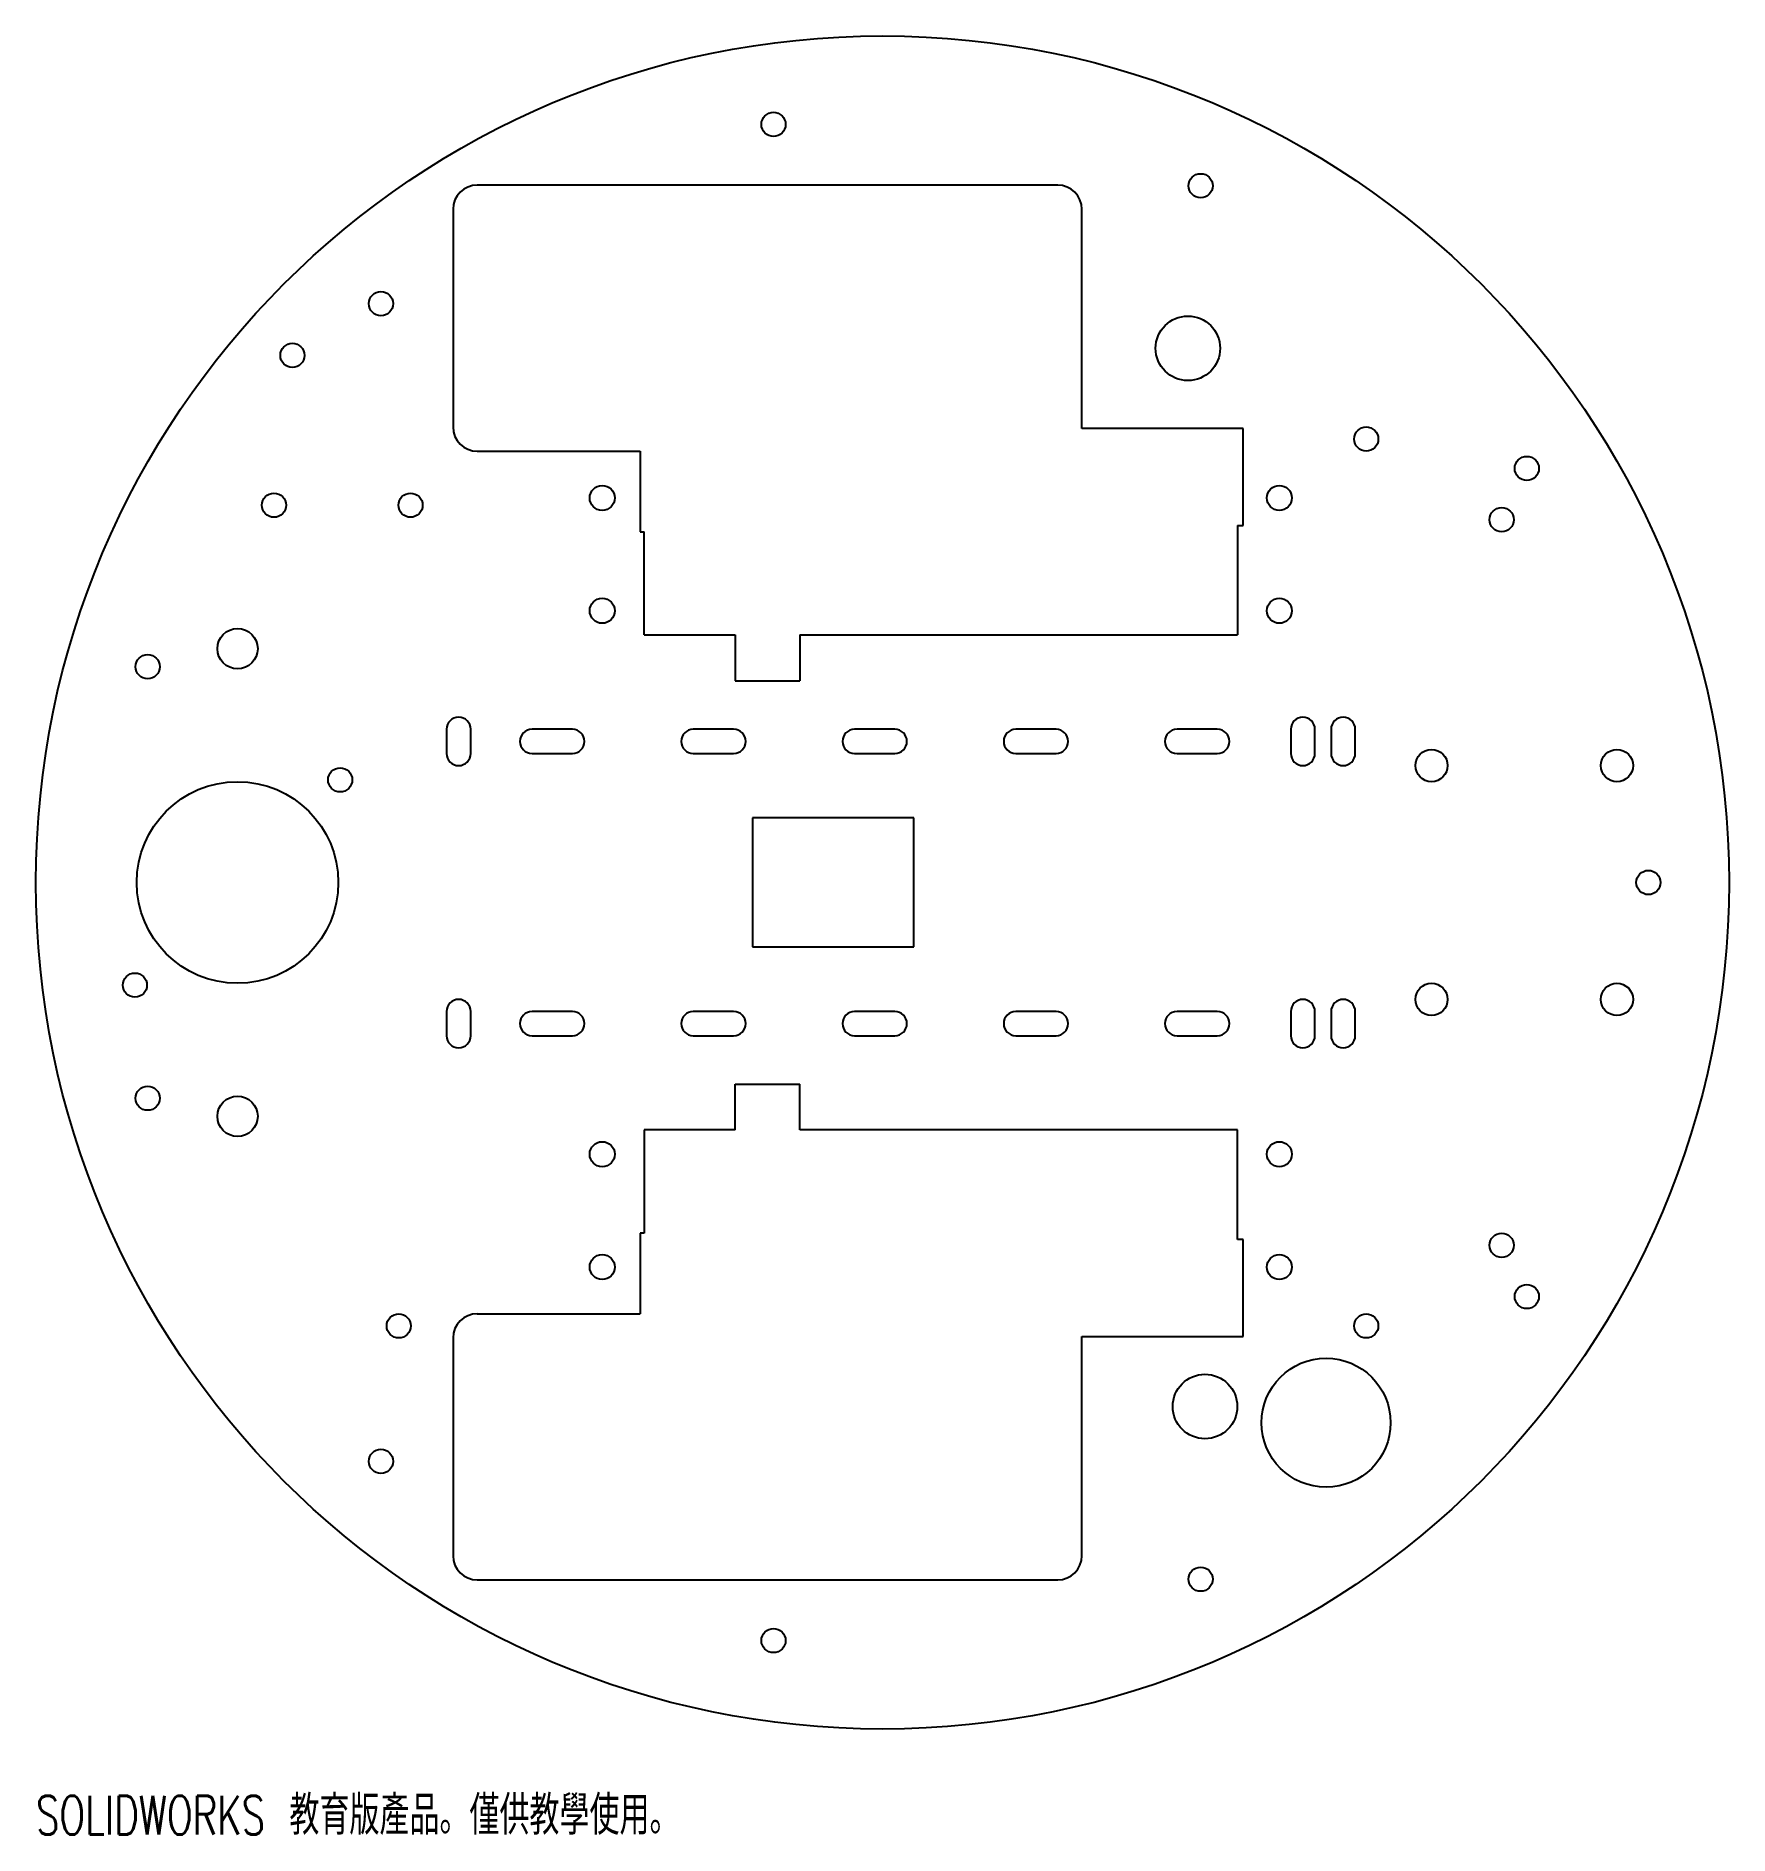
# Model space of a CAD drawing. Header units: millimetres. Extents: x -105 to 105, y -118 to 105.
import ezdxf

# ---------------------------------------------------------------- set-up
doc = ezdxf.new("R2010")
doc.units = ezdxf.units.MM
doc.styles.add('SLDTEXTSTYLE0', font='TXT', dxfattribs={"width": 0.7, "bigfont": 'bigfont'})

msp = doc.modelspace()

# ---------------------------------------------------------------- linework, layer by layer
at = {"color": 7, "linetype": 'Continuous', "lineweight": 25}
for p, q in [((21.73, 86.5), (-50.27, 86.5)), ((-53.27, 83.5), (-53.27, 56.5)), ((24.73, 56.3), (24.73, 83.5)), ((44.73, 56.3), (24.73, 56.3)), ((44.73, 44.3), (44.73, 56.3)), ((-50.27, 53.5), (-30.07, 53.5)), ((-30.07, 53.5), (-30.07, 43.5)), ((-30.07, 43.5), (-29.57, 43.5)), ((-29.57, 30.7), (-29.57, 43.5)), ((44.03, 44.3), (44.03, 30.7)), ((44.03, 44.3), (44.73, 44.3)), ((-29.57, 30.7), (-18.27, 30.7)), ((-18.27, 30.7), (-18.27, 25)), ((-10.27, 30.7), (-10.27, 25)), ((-10.27, 30.7), (44.03, 30.7)), ((-18.27, 25), (-10.27, 25)), ((-54.08, 19), (-54.08, 16)), ((-51.08, 16), (-51.08, 19)), ((-38.47, 19), (-43.47, 19)), ((-18.47, 19), (-23.47, 19)), ((1.53, 19), (-3.47, 19)), ((21.53, 19), (16.53, 19)), ((41.53, 19), (36.53, 19)), ((50.64, 19), (50.64, 16)), ((53.64, 16), (53.64, 19)), ((55.64, 19), (55.64, 16)), ((58.64, 16), (58.64, 19)), ((-43.47, 16), (-38.47, 16)), ((-23.47, 16), (-18.47, 16)), ((-3.47, 16), (1.53, 16)), ((16.53, 16), (21.53, 16)), ((36.53, 16), (41.53, 16)), ((3.88, 8), (-16.12, 8)), ((-16.12, 8), (-16.12, -8)), ((3.88, -8), (3.88, 8)), ((-16.12, -8), (3.88, -8)), ((-54.08, -16), (-54.08, -19)), ((-51.08, -19), (-51.08, -16)), ((-38.47, -16), (-43.47, -16)), ((-18.47, -16), (-23.47, -16)), ((1.53, -16), (-3.47, -16)), ((21.53, -16), (16.53, -16)), ((41.53, -16), (36.53, -16)), ((50.64, -16), (50.64, -19)), ((53.64, -19), (53.64, -16)), ((55.64, -16), (55.64, -19)), ((58.64, -19), (58.64, -16)), ((-43.47, -19), (-38.47, -19)), ((-23.47, -19), (-18.47, -19)), ((-3.47, -19), (1.53, -19)), ((16.53, -19), (21.53, -19)), ((36.53, -19), (41.53, -19)), ((-18.27, -25), (-10.27, -25)), ((-18.27, -30.7), (-18.27, -25)), ((-10.27, -30.7), (-10.27, -25)), ((-18.27, -30.7), (-29.57, -30.7)), ((-29.57, -30.7), (-29.57, -43.5)), ((44.03, -30.7), (-10.27, -30.7)), ((44.03, -44.3), (44.03, -30.7)), ((-29.57, -43.5), (-30.07, -43.5)), ((-30.07, -43.5), (-30.07, -53.5)), ((44.73, -44.3), (44.03, -44.3)), ((44.73, -56.3), (44.73, -44.3)), ((-50.27, -53.5), (-30.07, -53.5)), ((-53.27, -56.5), (-53.27, -83.5)), ((24.73, -83.5), (24.73, -56.3)), ((24.73, -56.3), (44.73, -56.3)), ((-50.27, -86.5), (21.73, -86.5))]:
    msp.add_line(p, q, dxfattribs=at)
for centre, radius in [((0, 0), 105), ((-13.52, 94.03), 1.5), ((39.46, 86.42), 1.5), ((-62.21, 71.8), 1.5), ((37.88, 66.26), 4), ((-73.19, 65.38), 1.5), ((60, 55), 1.5), ((79.92, 51.36), 1.5), ((-34.77, 47.7), 1.55), ((49.23, 47.7), 1.55), ((-75.48, 46.8), 1.5), ((-58.54, 46.8), 1.5), ((76.8, 45), 1.5), ((-34.77, 33.7), 1.55), ((49.23, 33.7), 1.55), ((-80, 29), 2.5), ((-91.15, 26.76), 1.5), ((68.1, 14.5), 2), ((91.1, 14.5), 2), ((-67.27, 12.73), 1.5), ((-80, 0), 12.5), ((95, 0), 1.5), ((-92.73, -12.73), 1.5), ((68.1, -14.5), 2), ((91.1, -14.5), 2), ((-91.15, -26.76), 1.5), ((-80, -29), 2.5), ((-34.77, -33.7), 1.55), ((49.23, -33.7), 1.55), ((76.8, -45), 1.5), ((-34.77, -47.7), 1.55), ((49.23, -47.7), 1.55), ((79.92, -51.36), 1.5), ((-60, -55), 1.5), ((60, -55), 1.5), ((55.02, -67.01), 8), ((40, -65), 4), ((-62.21, -71.8), 1.5), ((39.46, -86.42), 1.5), ((-13.52, -94.03), 1.5)]:
    msp.add_circle(centre, radius, dxfattribs=at)
for centre, radius, start, end in [((-50.27, 83.5), 3, 90, 180), ((21.73, 83.5), 3, 0, 90), ((-50.27, 56.5), 3, 180, 270), ((-52.58, 19), 1.5, 0, 180), ((52.14, 19), 1.5, 0, 180), ((57.14, 19), 1.5, 0, 180), ((-43.47, 17.5), 1.5, 90, 270), ((-38.47, 17.5), 1.5, 270, 90), ((-23.47, 17.5), 1.5, 90, 270), ((-18.47, 17.5), 1.5, 270, 90), ((-3.47, 17.5), 1.5, 90, 270), ((1.53, 17.5), 1.5, 270, 90), ((16.53, 17.5), 1.5, 90, 270), ((21.53, 17.5), 1.5, 270, 90), ((36.53, 17.5), 1.5, 90, 270), ((41.53, 17.5), 1.5, 270, 90), ((-52.58, 16), 1.5, 180, 0), ((52.14, 16), 1.5, 180, 0), ((57.14, 16), 1.5, 180, 0), ((-52.58, -16), 1.5, 0, 180), ((52.14, -16), 1.5, 0, 180), ((57.14, -16), 1.5, 0, 180), ((-43.47, -17.5), 1.5, 90, 270), ((-38.47, -17.5), 1.5, 270, 90), ((-23.47, -17.5), 1.5, 90, 270), ((-18.47, -17.5), 1.5, 270, 90), ((-3.47, -17.5), 1.5, 90, 270), ((1.53, -17.5), 1.5, 270, 90), ((16.53, -17.5), 1.5, 90, 270), ((21.53, -17.5), 1.5, 270, 90), ((36.53, -17.5), 1.5, 90, 270), ((41.53, -17.5), 1.5, 270, 90), ((-52.58, -19), 1.5, 180, 0), ((52.14, -19), 1.5, 180, 0), ((57.14, -19), 1.5, 180, 0), ((-50.27, -56.5), 3, 90, 180), ((-50.27, -83.5), 3, 180, 270), ((21.73, -83.5), 3, 270, 0)]:
    msp.add_arc(centre, radius, start, end, dxfattribs=at)

# ---------------------------------------------------------------- texts
at = {"color": 7, "linetype": 'Continuous', "insert": (-105, -113.27), "char_height": 4.83362, "attachment_point": 1, "style": 'SLDTEXTSTYLE0'}
msp.add_mtext('SOLIDWORKS \\M+18BB3\\M+188E7\\M+194C5產\\M+19569\\M+18142\\M+18BCD\\M+18B9F\\M+18BB3\\M+19B7B\\M+18E67\\M+19770\\M+18142', dxfattribs=at)

doc.saveas('drawing.dxf')
